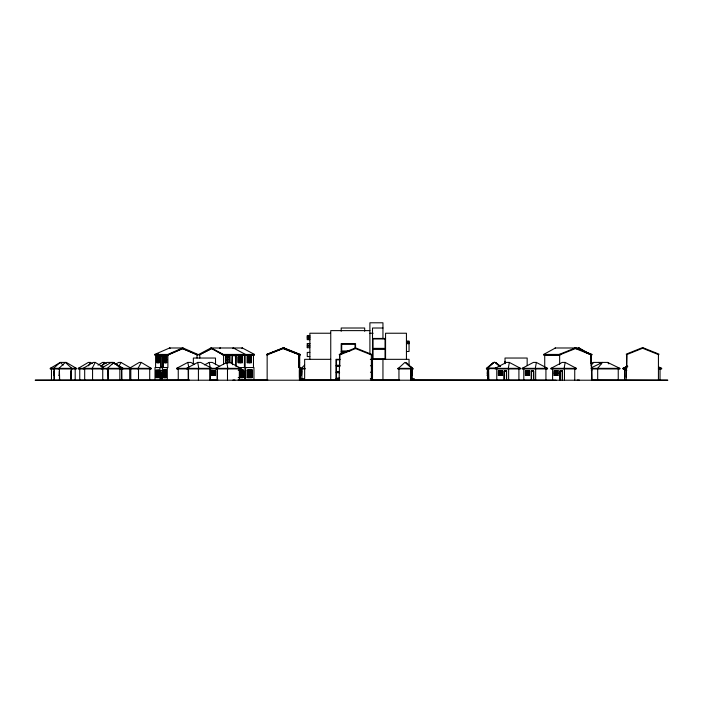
<?xml version="1.0" encoding="UTF-8"?>
<svg xmlns="http://www.w3.org/2000/svg" width="703" height="703" viewBox="0 0 703 703"><rect width="100%" height="100%" fill="white"/><g stroke="black" fill="none" stroke-linecap="round" stroke-linejoin="round"><path stroke-width="1.05" d="M504.543 375.27L504.587 375.507M531.45 375.13L531.626 375.455M531.301 375.147L531.547 375.147M560.142 375.367L560.414 375.507M161.453 375.938L161.4 376.175M504.605 375.455L504.288 375.147M560.221 375.543L560.15 375.428M411.923 375.323L411.896 370.718M509.332 362.414L520.536 368.346L520.536 368.934L495.158 368.934L495.158 368.346L506.345 362.414L509.332 362.414L508.207 368.934M536.345 362.414L547.558 368.346L547.558 368.934L522.18 368.934L522.18 368.346L533.366 362.414L536.345 362.414L535.229 368.934M565.159 362.414L576.363 368.346L576.363 368.934L550.985 368.934L550.985 368.346L562.172 362.414L565.159 362.414L564.034 368.934M487.32 375.569L487.741 375.455M487.32 375.323L487.355 370.718L487.803 370.718M488.286 375.007L488.55 370.402M555.405 347.985L543.683 354.435L543.85 355.015L560.019 355.015M589.562 353.89L579.123 347.985L578.279 348.574L581.082 350.156M211.067 348.574L211.243 347.985L223.352 354.435L254.495 354.435L254.319 355.015L223.176 355.015L210.891 347.985L198.782 354.435L198.958 355.015L211.691 348.574L199.177 354.901M220.267 347.985L220.092 348.574L219.916 347.985M223.176 355.015L223.352 354.435M232.324 354.435L231.928 363.337M236.498 354.435L236.103 366.5M254.495 354.435L242.386 347.985L242.21 348.574L242.034 347.985M245.294 355.015L245.523 354.435L233.361 347.985L233.185 348.574L233.009 347.985M107.7 375.402L107.99 370.718M170.012 347.985L169.801 348.574L169.581 347.985L154.739 354.435L154.95 355.015L167.991 355.015L182.833 348.574L183.052 347.985L197.894 354.435L197.675 355.015L182.464 348.574L167.885 354.901L167.885 367.555L155.012 367.555L155.012 380.209M300.005 355.015L283.898 348.574L284.135 347.985L300.243 354.435L300.005 355.015L282.966 348.574L266.85 355.015L266.622 354.435L282.729 347.985L282.966 348.574L283.204 347.985L299.311 354.435L299.074 355.015M299.408 355.015L300.243 354.435M299.645 355.015L299.882 354.435M299.996 354.435L299.355 354.901L299.434 380.209M355.56 348.574L355.797 347.985L371.905 354.435L371.667 355.015L355.56 348.574L339.444 355.015L339.215 354.435L355.323 347.985L355.56 348.574L355.542 343.67L341.192 343.67L341.192 354.435M575.862 347.985L575.625 348.574L574.843 347.985M591.821 354.435L591.592 355.015L575.476 348.574L559.368 355.015L559.131 354.435L575.239 347.985L575.476 348.574L575.713 347.985L591.97 354.435L591.741 355.015L586.504 352.924M119 366.368L120.907 362.414L130.319 367.81M88.481 365.806L90.362 362.414L92.198 363.495M103.446 367.265L95.221 362.414L91.847 368.943M90.362 362.414L88.341 362.414L78.235 368.346L78.235 368.934L151.233 368.934L151.233 368.346L141.241 362.414L137.762 368.934M112.058 364.11L113.078 362.414L123.007 368.346L123.007 368.934M102.84 364.954L104.395 362.414L106.197 363.495M591.021 365.384L593.596 362.414L607.594 362.414L619.861 368.346L619.861 368.943L591.161 368.943M301.877 370.718L301.578 375.147M305.067 368.934L300.691 368.934L304.645 365.05M406.07 362.414L413.188 368.934L397.766 368.934L404.884 362.414L412.002 368.346L412.002 380.209M493.524 362.414L486.406 368.346L486.406 368.943L489.385 368.934M486.617 368.934L493.734 362.414M496.125 368.627L487.364 368.627L487.364 368.029L494.481 362.098L500.018 366.711M626.162 368.029L627.744 366.711M98.025 365.112L102.533 362.414L104.395 362.414M111.188 362.414L101.241 368.346L101.241 368.934M50.282 368.346L60.335 362.414L66.302 362.414L76.381 368.346L76.381 368.943L50.282 368.943L50.282 368.346L76.381 368.346M100.555 366.193L106.953 362.414L113.078 362.414M627.12 366.193L623.464 368.346L623.464 368.943M59.368 375.455L59.149 375.253M114.914 364.567L118.684 362.414L120.907 362.414M543.85 355.015L559.641 354.901L559.658 364.391M576.891 349.057L578.789 347.985L587.339 353.319M225.76 362.493L229.784 362.414L240.98 368.346L240.98 368.934L176.62 368.943L176.62 368.346L187.815 362.414L190.794 362.414L194.529 364.391M211.911 368.934L211.911 368.346L200.715 362.414L197.736 362.414L186.532 368.346L186.532 368.934M204.573 364.883L209.239 362.414L212.218 362.414L219.688 366.368M590.766 363.785L593.596 362.414M591.082 367.889L602.436 362.414L597.26 368.943M626.725 368.943L622.955 368.943L622.955 368.346L627.674 366.061M154.95 355.015L158.14 353.635M154.739 354.435L167.771 354.435L182.613 347.985L182.833 348.574M267.79 355.015L266.955 354.435L284.135 347.985M412.301 375.384L411.712 375.332L412.301 375.402M382.95 328.011L372.511 328.011L372.511 380.209M369.901 330.621L330.753 330.621L330.753 380.209M330.533 333.231L309.874 333.231L309.874 359.33M369.901 333.231L373.161 333.231M309.874 335.516L307.264 335.516L307.264 339.69L309.874 339.69M307.264 336.245L309.874 336.245M307.264 337.159L309.874 337.159M307.264 337.888L309.874 337.888M372.511 338.451L385.56 338.451M307.264 338.96L309.874 338.96M406.439 341.06L409.049 341.06L409.049 351.5L406.439 351.5M406.439 341.869L409.049 341.869M406.439 342.871L409.049 342.871M309.874 343.626L307.264 343.626L307.264 347.739M406.439 343.679L409.049 343.679M307.264 343.855L309.874 343.855M307.264 345.533L309.874 345.533M307.264 346.245L309.874 346.245M307.264 347.686L309.874 347.686M169.581 347.985L183.052 347.985M210.891 347.985L242.386 347.985M555.08 347.985L579.123 347.985M349.901 350.982L341.711 350.982L341.711 344.189L355.024 344.189L355.024 348.073M341.192 351.5L347.344 351.5M345.806 352.018L341.711 352.018L341.711 353.961M309.874 352.396L307.264 352.396L307.264 356.57L309.874 356.57M266.955 354.435L283.661 347.985L283.898 348.574M543.683 354.435L560.924 354.435M155.222 354.901L168.254 354.901M182.464 348.574L197.402 354.901M222.956 354.901L254.319 355.015M626.795 355.375L626.795 366.448M235.575 355.692L232.333 355.692L232.333 363.741M244.486 355.692L244.486 366.764M298.784 355.692L298.784 366.764M339.742 355.692L339.742 366.764M591.443 355.692L591.293 366.764M156.945 356.799L159.3 356.799L159.3 362.493L156.945 362.493M166.681 356.799L164.326 356.799L164.326 362.493L166.681 362.493M225.76 356.799L227.544 356.799L227.544 359.33L225.76 359.33M227.842 356.799L229.626 356.799L229.626 362.493M247.298 356.799L249.09 356.799L249.09 362.493L247.298 362.493M249.389 356.799L251.173 356.799L251.173 359.33L249.389 359.33L249.503 356.799M299.083 356.799L299.636 356.799M156.945 359.33L158.078 359.33M165.556 359.33L166.681 359.33M330.753 359.33L304.654 359.33L304.654 378.645L299.434 378.645M340.147 359.33L335.972 359.33L335.972 380.209M370.332 359.33L409.049 359.33L409.049 365.762M156.822 359.646L158.324 359.646M165.31 359.646L166.664 359.646M225.663 359.646L227.965 359.646M240.277 359.646L242.359 359.646M249.301 359.646L251.384 359.646M339.619 359.848L336.491 359.848L336.491 365.252L339.619 365.252M156.945 359.962L158.078 359.962M165.556 359.962L166.681 359.962M225.76 359.962L227.544 359.962L227.544 362.493M249.389 359.962L251.173 359.962L251.173 362.493L249.389 362.493L249.503 359.962M215.505 361.36L215.505 363.003M505.018 361.36L505.018 363.003M95.221 362.414L93.235 362.414L83.174 368.346L83.174 368.943M141.241 362.414L139.308 362.414L129.299 368.346L129.299 368.934M299.083 362.493L299.636 362.493M335.972 365.771L340.147 365.771M370.419 365.771L372.511 365.771M339.47 366.289L336.491 366.289L336.491 371.685L339.47 371.685M299.452 366.764L299.293 355.692M238.185 367.555L244.925 367.555L244.925 380.209M487.364 368.029L496.125 368.029M78.235 368.346L151.233 368.346M176.62 368.346L240.98 368.346M300.691 368.346L305.067 368.346M397.766 368.346L412.002 368.346M486.617 368.346L488.805 368.346M495.158 368.346L520.536 368.346M522.18 368.346L547.558 368.346M550.985 368.346L576.363 368.346M591.161 368.346L619.861 368.346M622.955 368.346L626.725 368.346M658.412 368.346L661.646 368.346L661.646 368.943L658.412 368.943M626.162 369.927L626.162 377.203M299.944 370.086L299.944 377.678M238.229 370.244L243.15 370.244L243.15 377.52L238.229 377.52M247.254 370.244L252.175 370.244M299.416 370.244L299.416 377.52M158.966 370.402L156.119 370.402L156.119 377.362L158.966 377.362M626.162 370.402L626.795 370.402M54.131 370.718L54.131 375.464M59.43 370.718L59.131 375.543M159.933 370.718L162.973 370.718M245.602 370.718L245.127 370.718L245.127 380.209M410.816 370.718L411.114 375.543M411.659 370.718L412.239 370.718L412.301 375.543M591.293 370.718L591.926 370.718M215.426 370.833L211.779 370.833L211.779 372.977L215.426 372.977M411.659 370.833L412.239 370.833M487.355 370.833L487.803 370.833M488.55 370.762L488.787 379.892M498.409 370.833L502.056 370.833M525.431 370.833L529.078 370.833L529.078 372.977L525.431 372.977M554.236 370.833L557.883 370.833M54.131 371.07L54.368 380.209M59.43 371.079L59.667 380.209M107.99 371.07L108.227 380.209M487.592 371.07L488.04 371.07L488.04 380.209M506.652 371.07L504.253 371.07L504.253 380.209M531.275 371.07L533.674 371.07L533.674 380.209L533.586 370.833L531.152 370.833L531.275 380.209M562.479 371.07L560.08 371.07L560.08 380.209M335.972 372.203L339.101 372.203M370.419 372.203L372.511 372.203M161.189 372.458L162.437 372.458M411.659 372.493L412.239 372.493M487.355 372.493L487.803 372.493M339.619 372.731L336.491 372.731L336.491 378.117L339.619 378.117M411.659 372.977L412.239 372.977M487.355 372.977L487.803 372.977M498.409 372.968L502.056 372.968M554.236 372.977L557.883 372.977M215.426 373.205L211.779 373.205L211.779 375.34L215.426 375.34M411.659 373.205L412.239 373.205M487.355 373.205L487.803 373.205M498.409 373.205L502.056 373.205M525.431 373.205L529.078 373.205L529.078 375.34L525.431 375.34M554.236 373.205L557.883 373.205M156.119 373.565L158.966 373.565M411.659 373.688L412.239 373.688M487.355 373.688L487.803 373.688M156.119 374.198L158.966 374.198M487.355 375.34L487.803 375.34M498.409 375.34L502.056 375.34M554.236 375.34L557.883 375.34M487.355 375.464L487.803 375.464M247.254 377.52L252.175 377.52M335.972 378.645L339.101 378.645M370.332 378.645L372.511 378.645M411.132 378.645L414.269 378.645L414.269 380.209M189.23 379.892L35.15 380.209L667.85 380.209L591.381 379.892M209.503 379.892L217.912 379.892M238.132 379.892L267.861 379.892M299.575 379.892L339.487 379.892M370.929 379.892L399.594 379.892M411.554 379.892L556.108 380.209M161.189 380.051L162.437 380.051M232.957 380.051L234.951 380.051M241.981 380.051L243.976 380.051M577.163 380.051L579.29 380.051M411.712 375.332L412.063 375.455M487.302 375.147L487.513 375.217M584.369 351.614L591.416 354.435L590.889 354.901L590.889 363.741M299.636 354.435L283.529 347.985L283.3 348.574L283.063 347.985M658.816 366.975L661.646 368.346M598.754 362.414L601.592 363.785M212.605 349.057L223.58 354.901L223.58 364.391M112.911 362.414L122.999 368.346M495.633 362.414L500.378 366.368M495.545 362.414L499.499 365.709M411.264 367.028L412.846 368.934M63.226 365.05L60.063 362.414L52.945 368.943M607.594 362.414L608.886 363.899M167.771 354.435L167.991 355.015M162.481 354.435L162.973 354.901L162.973 367.555M160.02 354.435L160.512 354.901L160.512 367.555M209.239 362.414L210.373 368.346M187.815 362.414L188.764 367.361M197.736 362.414L198.861 368.934M660.829 368.346L660.829 368.943M660.02 368.346L660.02 380.209M658.43 354.584L658.43 379.892M626.795 354.584L626.162 379.892M624.651 368.346L624.651 380.209M624.58 368.346L624.58 380.209M624.053 368.346L624.053 368.943M623.763 368.346L623.763 368.943M619.053 368.346L619.053 368.943M618.236 368.346L618.236 380.209M597.691 368.346L597.691 380.209M591.926 380.209L591.293 354.901M591.759 368.346L591.759 380.209M591.443 354.901L591.443 363.741M575.555 368.346L575.555 368.934M574.738 368.346L574.738 380.209M564.465 368.346L564.465 380.209M562.479 380.209L562.391 370.833L559.957 370.833L559.957 380.209M562.277 371.07L562.277 380.209M560.282 371.07L560.282 380.209M557.734 370.718L557.734 375.464M556.222 370.833L556.222 372.977M556.222 373.205L556.222 375.34M556.108 370.833L556.108 372.977M556.108 373.205L556.108 375.34M556.02 370.833L556.02 372.977M556.02 373.205L556.02 375.34M555.897 370.833L555.897 372.977M555.897 373.205L555.897 375.34M554.447 370.833L554.447 372.977M554.447 373.205L554.447 375.34M554.386 370.718L554.386 375.464M552.602 368.346L552.602 380.209M551.793 368.346L551.793 368.934M546.741 368.346L546.741 368.934M545.932 368.346L545.932 380.209M544.728 354.901L544.728 367.555M535.66 368.346L535.66 380.209M533.463 371.07L533.463 380.209M531.477 371.07L531.477 380.209M528.928 370.718L528.928 375.464M527.417 370.833L527.417 372.977M527.417 373.205L527.417 375.34M527.294 370.833L527.206 372.977M527.294 373.205L527.206 375.34M527.162 365.428L527.162 358.038L505.018 358.038L505.018 363.732M527.092 370.833L527.092 372.977M527.092 373.205L527.092 375.34M525.633 370.833L525.633 372.977M525.633 373.205L525.633 375.34M525.58 370.718L525.58 375.464M523.797 368.346L523.797 380.209M522.988 368.346L522.988 368.934M518.911 368.346L518.911 380.209M508.638 368.346L508.638 380.209M506.652 380.209L506.564 370.833L504.13 370.833L504.13 380.209M506.45 371.07L506.45 380.209M504.455 371.07L504.455 380.209M501.907 370.718L501.907 375.464M501.854 370.833L501.854 375.34M500.395 370.833L500.395 372.968M500.395 373.205L500.395 375.34M500.07 370.833L500.07 372.968M500.07 373.205L500.07 375.34M498.559 370.718L498.559 375.464M496.775 368.346L496.775 380.209M488.55 368.029L488.55 379.892M488.497 374.778L488.497 375.279M487.961 368.029L487.961 368.627M487.829 371.07L487.829 380.209L487.803 368.346M487.592 368.346L487.592 380.209M487.205 368.346L487.205 368.934M412.599 368.346L412.599 368.934M411.659 368.346L411.765 380.209M410.816 368.346L410.816 380.209M410.578 375.13L410.578 380.209M406.439 359.33L406.439 333.231L385.56 333.231L385.56 359.33M398.952 368.346L398.952 380.209M382.95 338.67L382.95 322.791L369.901 322.791L369.901 353.89M382.95 359.33L382.95 380.209M371.984 359.848L371.984 365.252M371.984 366.289L371.984 371.685M371.984 372.731L371.984 378.117M371.377 354.901L371.377 380.209M364.681 331.271L364.681 328.011L341.192 328.011L341.192 331.271M339.742 354.901L339.11 380.209M301.877 368.346L301.877 379.189M300.33 380.209L300.33 367.555L298.784 367.555L298.784 354.901M300.102 367.555L300.102 380.209M299.988 367.555L299.988 380.209M299.698 367.555L299.698 354.901L299.126 354.901L299.126 367.555M299.469 354.901L299.469 367.555M267.149 354.901L267.149 380.209M253.95 380.209L253.95 367.555L245.127 367.555L245.127 354.901M253.467 354.901L253.467 367.555M252.052 370.244L252.052 377.52M251.129 370.244L251.129 377.52M251.059 356.799L251.059 359.33M251.059 359.962L251.059 362.493M251.024 370.086L251.024 377.678M250.918 370.244L250.918 377.52M250.804 370.244L250.804 377.52M249.881 370.244L249.881 377.52M249.776 370.086L249.776 377.678M249.547 370.244L249.547 377.52M249.301 356.483L249.301 362.81M248.967 356.799L248.967 362.493M248.519 370.086L248.519 377.678M248.414 370.244L248.414 377.52M248.3 370.244L248.3 377.52M247.421 356.799L247.421 362.493M247.377 370.244L247.377 377.52M245.602 367.555L245.602 380.209M244.451 354.901L244.451 367.555M243.027 370.244L243.027 377.52M242.104 370.244L242.104 377.52M242.034 356.799L242.034 359.33M242.034 359.962L242.034 362.493M241.999 370.086L241.999 377.678M241.779 370.244L241.779 377.52M240.751 370.086L240.751 377.678M240.646 370.244L240.646 377.52M240.479 356.799L240.479 359.33M240.479 359.962L240.479 362.493M240.523 370.244L240.523 377.52M240.277 356.483L240.277 362.81M240.162 368.346L240.162 368.934M239.943 356.799L239.943 362.493M239.6 370.244L239.6 377.52M239.354 368.346L239.354 380.209M238.396 356.799L238.396 362.493M235.461 355.692L235.575 365.753M232.447 355.692L232.447 364.752M229.512 356.799L229.512 362.493M227.965 356.799L227.842 362.493M227.93 368.934L226.805 362.414L215.601 368.346L215.601 368.934M227.754 356.483L227.754 362.81M227.421 356.799L227.421 359.33M227.421 359.962L227.421 362.493M227.491 368.346L227.491 380.209M225.874 356.799L225.874 359.33M225.874 359.962L225.874 362.493M217.297 370.833L217.412 380.209M217.218 368.346L217.218 380.209M216.41 368.346L216.41 368.934M215.505 364.681L215.505 358.038L193.36 358.038L193.36 364.374M215.276 370.718L215.276 375.464M215.223 370.833L215.223 372.977M215.223 373.205L215.223 375.34M213.65 370.833L213.765 372.977M213.65 373.205L213.765 375.34M213.563 370.833L213.563 372.977M213.563 373.205L213.563 375.34M213.44 370.833L213.44 372.977M213.44 373.205L213.44 375.34M211.928 370.718L211.928 375.464M210.285 368.346L210.285 380.209M209.942 368.346L209.942 380.209M199.801 354.901L199.801 358.064M198.422 368.346L198.422 380.209M197.033 354.901L197.033 358.064M188.518 368.346L188.518 380.209M188.149 368.346L188.211 380.209M187.341 368.346L187.341 368.934M178.246 368.346L178.246 380.209M177.437 368.346L177.437 368.943M167.305 367.555L167.305 380.209M166.541 356.799L166.541 359.33M166.541 359.962L166.541 362.493M165.794 370.244L165.794 377.52M165.697 356.799L165.697 359.33M165.697 359.962L165.697 362.493M165.671 370.244L165.644 377.52M165.451 356.799L165.556 362.493M165.583 370.086L165.583 377.678M165.433 356.483L165.433 362.81M165.056 370.244L165.056 377.52M164.933 370.244L164.906 377.52M164.845 370.086L164.845 377.678M164.467 356.799L164.467 362.493M164.317 370.244L164.317 377.52M164.194 370.244L164.168 377.52M164.107 370.086L164.107 377.678M163.579 370.244L163.579 377.52M162.665 355.692L162.665 366.764M162.384 367.555L162.384 380.209L162.358 372.3L161.128 372.3L161.128 380.209M161.33 372.458L161.33 380.051M160.961 355.692L160.961 366.764M160.512 370.718L160.512 380.209M159.933 367.555L159.933 380.209M158.825 370.402L158.825 377.362M158.324 356.799L158.324 362.493M158.175 356.799L158.175 362.493M158.052 356.483L158.052 362.81M157.929 356.799L157.929 359.33M157.929 359.962L157.929 362.493M157.736 370.402L157.736 373.565M157.736 374.198L157.736 377.362M157.595 370.402L157.595 373.565M157.595 374.198L157.595 377.362M157.49 370.402L157.49 373.565M157.49 374.198L157.49 377.362M157.349 370.402L157.349 373.565M157.349 374.198L157.349 377.362M157.094 356.799L157.094 359.33M157.094 359.962L157.094 362.493M156.259 370.402L156.259 373.565M156.259 374.198L156.259 377.362M155.591 354.901L155.591 367.555M150.477 368.346L150.477 368.934M149.721 368.346L149.721 380.209M138.5 368.346L138.5 380.209M130.811 368.346L130.811 380.209M130.055 368.346L130.055 368.934M129.712 368.346L129.712 380.209M122.401 368.346L122.401 368.943M122.26 368.346L122.26 368.934M121.812 368.346L121.812 380.209M121.505 368.346L121.61 380.209M121.039 368.943L113.921 362.414L106.803 368.943M119.853 368.346L119.853 380.209M107.99 368.346L107.99 380.209M102.743 368.346L102.743 380.209M101.997 368.346L101.997 368.934M92.568 368.346L92.568 380.209M84.685 368.346L84.685 380.209M83.929 368.346L83.929 368.943M79.747 368.346L79.747 380.209M78.991 368.346L78.991 368.934M75.792 368.346L75.792 368.943M75.195 368.346L75.195 380.209M72.479 368.943L65.361 362.414L58.244 368.943M71.293 368.346L71.293 380.209M71.047 370.833L71.047 380.209M70.81 371.07L70.81 380.209M59.43 368.346L59.43 380.209M59.368 375.094L59.368 375.595M54.131 368.346L54.131 380.209M53.542 368.346L53.542 368.943M51.468 368.346L51.468 380.209M50.88 368.346L50.88 368.943M642.85 347.669L642.612 348.257L626.505 354.699L626.268 354.119L642.375 347.669L642.612 348.257L658.72 354.699L658.957 354.119L642.85 347.669M385.033 338.969L373.029 338.969L373.029 348.372L385.033 348.372L385.033 338.969M385.033 349.409L373.029 349.409L373.029 358.811L385.033 358.811L385.033 349.409M162.806 355.692L160.82 355.692L160.82 366.764L162.806 366.764L162.806 355.692M159.282 356.483L156.822 356.483L156.822 362.81L159.282 362.81L159.282 356.483M166.664 356.483L164.203 356.483L164.203 362.81L166.664 362.81L166.664 356.483M229.837 356.483L225.663 356.483L225.663 362.81L229.837 362.81L229.837 356.483M242.359 356.483L238.185 356.483L238.185 362.81L242.359 362.81L242.359 356.483M251.384 356.483L247.21 356.483L247.21 362.81L251.384 362.81L251.384 356.483M240.066 356.799L238.273 356.799L238.273 362.493L240.066 362.493L240.066 356.799M242.148 356.799L240.364 356.799L240.364 359.33L242.148 359.33L242.148 356.799M242.148 359.962L240.364 359.962L240.364 362.493L242.148 362.493L242.148 359.962M158.948 370.086L155.996 370.086L155.996 377.678L158.948 377.678L158.948 370.086M166.321 370.086L163.368 370.086L163.368 377.678L166.321 377.678L166.321 370.086M243.256 370.086L239.495 370.086L239.495 377.678L243.256 377.678L243.256 370.086M252.28 370.086L247.271 370.086L247.271 377.678L252.28 377.678L252.28 370.086M166.409 370.244L163.43 370.244L163.43 377.52L166.409 377.52L166.409 370.244M215.487 370.718L211.717 370.718L211.717 375.464L215.487 375.464L215.487 370.718M502.118 370.718L498.348 370.718L498.348 375.464L502.118 375.464L502.118 370.718M529.139 370.718L525.369 370.718L525.369 375.464L529.139 375.464L529.139 370.718M557.945 370.718L554.175 370.718L554.175 375.464L557.945 375.464L557.945 370.718M500.281 372.968L500.281 370.833L500.193 372.968M500.281 375.34L500.281 373.205L500.193 375.34"/></g></svg>
